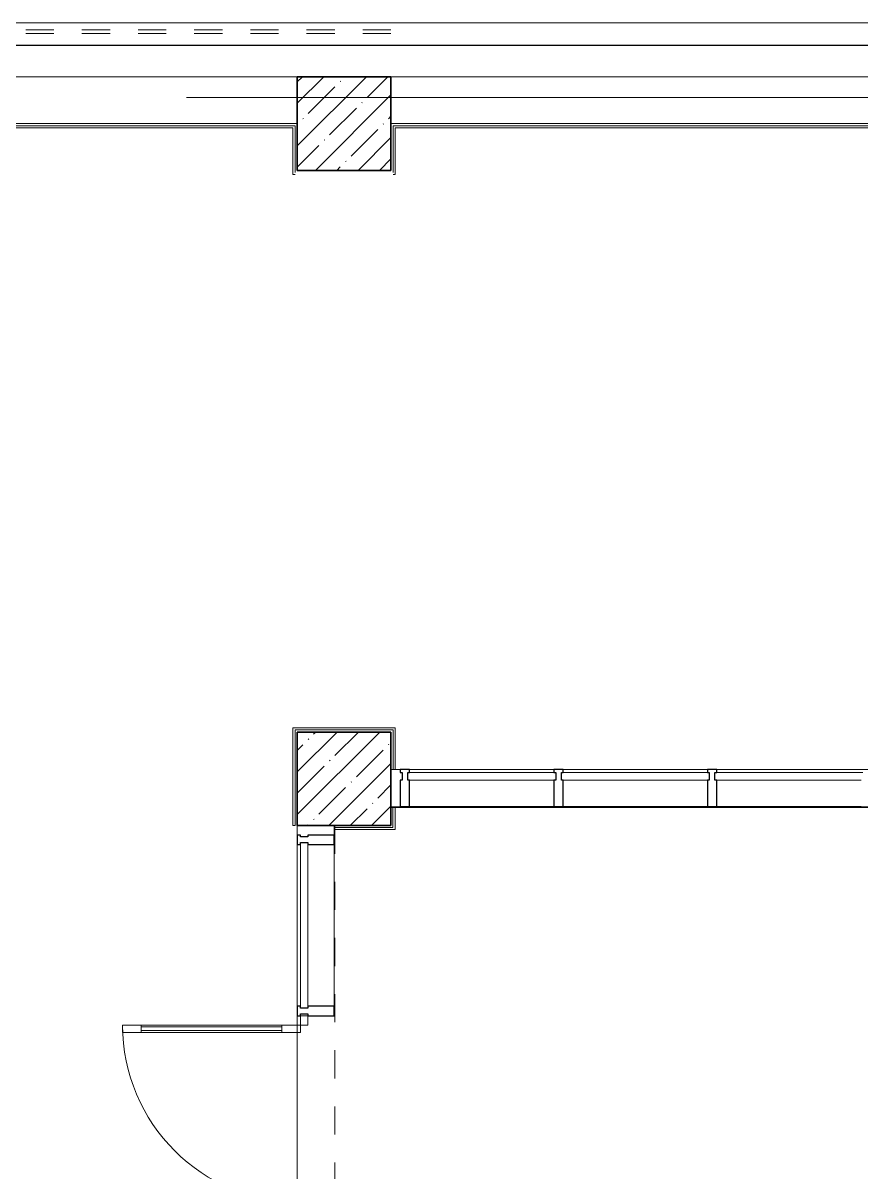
# Model space of a CAD drawing. Header units: millimetres. Extents: x 5993 to 95364, y 94667 to 143522.
# Drawn here: x 42486.1 to 42850.3, y 117507.4 to 118006.9 of the extents above; entities that cross this region are included whole.
import ezdxf

# ---------------------------------------------------------------- set-up
doc = ezdxf.new("R2010")
doc.units = ezdxf.units.MM
doc.linetypes.add('50_200_ШТРИХ_1Т_ш5_п1_п1_', pattern=[1400, 1000, -200, 0, -200])
doc.linetypes.add('Штрих короткий', pattern=[300, 150, -150])
for name, color, linetype, lineweight in [('0-2', 7, 'Continuous', 9), ('S-GRID-____-OTLN-1', 7, '50_200_ШТРИХ_1Т_ш5_п1_п1_', 9), ('Двери', 7, 'Continuous', 9), ('Импосты витража', 7, 'Continuous', 9), ('Импосты витража-1', 7, 'Continuous', 25), ('Несущие колонны', 7, 'Continuous', 9), ('Несущие колонны-1', 7, 'Continuous', 35), ('Окна', 7, 'Continuous', 9), ('Остекление-1', 7, 'Continuous', 9), ('Перекрытия', 7, 'Continuous', 9), ('Перемычка-1', 7, 'Штрих короткий', 9), ('Стены', 7, 'Continuous', 9), ('Элементы узлов', 7, 'Continuous', 9)]:
    doc.layers.add(name, color=color, linetype=linetype, lineweight=lineweight)

# ---------------------------------------------------------------- blocks, each defined once
blk = doc.blocks.new('BSC_Колонна _Прямоугольная - 500х500-V6-АИ2_01_План напольных покрытий и плинтусов 1го этажа _Часть 2_')
at = {"layer": 'Несущие колонны'}
h = blk.add_hatch(dxfattribs=at)
h.set_pattern_fill('FP_12', color=256, style=0, pattern_type=2)
h.set_pattern_definition([(45, (-12200, -45800), (-114.04925, 114.04925), []), (45, (-12085.95, -45800), (-114.04925, 114.04925), [201.613, -40.323, 3.353, -36.97])])
h.paths.add_polyline_path([(-250, -250), (250, -250), (250, 250), (-250, 250)], flags=0)
at = {"layer": 'Несущие колонны-1'}
for p, q in [((250, 250), (-250, 250)), ((-250, 250), (-250, -250)), ((250, -250), (250, 250)), ((-250, -250), (250, -250))]:
    blk.add_line(p, q, dxfattribs=at)
blk = doc.blocks.new('BSC_Колонна _Прямоугольная - 500х500-V79-АИ2_01_План напольных покрытий и плинтусов 1го этажа _Часть 2_')
at = {"layer": 'Несущие колонны'}
h = blk.add_hatch(dxfattribs=at)
h.set_pattern_fill('FP_97', color=256, style=0, pattern_type=2)
h.set_pattern_definition([(45, (-12200, -49300), (-114.04925, 114.04925), []), (45, (-12085.95, -49300), (-114.04925, 114.04925), [201.613, -40.323, 3.353, -36.97])])
h.paths.add_polyline_path([(-250, -250), (250, -250), (250, 250), (-250, 250)], flags=0)
at = {"layer": 'Несущие колонны-1'}
for p, q in [((250, 250), (-250, 250)), ((-250, 250), (-250, -250)), ((250, -250), (250, 250)), ((-250, -250), (250, -250))]:
    blk.add_line(p, q, dxfattribs=at)
blk = doc.blocks.new('Проем_Дверь_Прямоугольный - 4500х2700h_витражные проемы-30146416-АИ2_01_План напольных покрытий и плинтусов 1го этажа _Часть 2_')
at = {"layer": 'Перемычка-1'}
for p, q in [((2250, 115), (-2250, 115)), ((2250, -115), (-2250, -115))]:
    blk.add_line(p, q, dxfattribs=at)
blk = doc.blocks.new('Проем_Дверь_Прямоугольный - 3300х2700h_оконные проемы-27175738-АИ2_01_План напольных покрытий и плинтусов 1го этажа _Часть 2_')
at = {"layer": 'Перемычка-1'}
for p, q in [((1650, 125), (-1650, 125)), ((1650, -125), (-1650, -125))]:
    blk.add_line(p, q, dxfattribs=at)
blk = doc.blocks.new('Дверь_Витражная_СКБ_2Ст2 - ДВН_ДАО_Выход-27108098-АИ2_01_План напольных покрытий и плинтусов 1го этажа _Часть 2_')
at = {"layer": 'Двери'}
for p, q in [((-975, -950), (-975, 0)), ((975, -1000), (975, 0))]:
    blk.add_line(p, q, dxfattribs=at)
for centre, radius, start, end in [((-975, 0), 950, 270, 0), ((975, 0), 1000, 180, 270)]:
    blk.add_arc(centre, radius, start, end, dxfattribs=at)
at = {"layer": 'Элементы узлов'}
for p, q in [((-1025, 40), (-975, 40)), ((-975, 40), (-1025, 40)), ((-975, 0), (-1025, 0)), ((-1025, 0), (-975, 0)), ((-975, 40), (-975, 0)), ((-975, 0), (-975, 40)), ((-935, 0), (-975, 0)), ((-975, -950), (-975, 0)), ((-935, 0), (-975, 0)), ((-975, 0), (-975, -950)), ((-935, -950), (-935, 0)), ((-935, -950), (-935, 0)), ((923, 0), (963, 0)), ((923, -1000), (923, 0)), ((923, 0), (923, -1000)), ((963, 0), (923, 0)), ((963, -1000), (963, 0)), ((963, -1000), (963, 0)), ((1025, 40), (975, 40)), ((975, 40), (975, 0)), ((1025, 40), (975, 40)), ((975, 40), (975, 0)), ((975, 0), (1025, 0)), ((975, 0), (1025, 0)), ((-975, -100), (-935, -100)), ((-965, -850), (-965, -100)), ((-945, -850), (-945, -100)), ((963, -100), (923, -100)), ((933, -900), (933, -100)), ((953, -900), (953, -100)), ((-975, -850), (-935, -850)), ((963, -900), (923, -900)), ((-975, -950), (-935, -950)), ((-975, -950), (-935, -950)), ((963, -1000), (923, -1000)), ((923, -1000), (963, -1000))]:
    blk.add_line(p, q, dxfattribs=at)
blk = doc.blocks.new('Прямоугольный импост - Импост структурный с накладкой - 180мм-26944798-АИ2_01_План напольных покрытий и плинтусов 1го этажа _Часть 2_')
at = {"layer": 'Импосты витража-1'}
for p, q in [((-25, 0), (-25, 17)), ((-25, 17), (25, 17)), ((-15, 0), (-25, 0)), ((-15, -40), (-15, 0)), ((25, 0), (15, 0)), ((15, 0), (15, -40)), ((25, 17), (25, 0)), ((-25, -180), (-25, -40)), ((-25, -40), (-15, -40)), ((15, -40), (25, -40)), ((25, -40), (25, -180)), ((25, -180), (-25, -180))]:
    blk.add_line(p, q, dxfattribs=at)
blk = doc.blocks.new('PNS_Панель прямоугольная2 - Нр_Стекло - 40мм-28950545-АИ2_01_План напольных покрытий и плинтусов 1го этажа _Часть 2_')
at = {"layer": 'Остекление-1'}
for p, q in [((-432.5, 40), (432.5, 40)), ((-442.5, 0), (442.5, 0)), ((432.5, 0), (-432.5, 0))]:
    blk.add_line(p, q, dxfattribs=at)
blk = doc.blocks.new('Прямоугольный импост - Импост структурный с накладкой - 180мм-23210169-АИ2_01_План напольных покрытий и плинтусов 1го этажа _Часть 2_')
at = {"layer": 'Импосты витража'}
for p, q in [((11950, 41570), (11950, 42435)), ((12147, 41570), (12147, 42435))]:
    blk.add_line(p, q, dxfattribs=at)
blk = doc.blocks.new('Прямоугольный импост - Импост структурный с накладкой - 180мм-26943387-АИ2_01_План напольных покрытий и плинтусов 1го этажа _Часть 2_')
at = {"layer": 'Импосты витража-1'}
for p, q in [((-25, 0), (-25, 17)), ((-25, 17), (25, 17)), ((-15, 0), (-25, 0)), ((-15, -40), (-15, 0)), ((25, 0), (15, 0)), ((15, 0), (15, -40)), ((25, 17), (25, 0)), ((-25, -180), (-25, -40)), ((-25, -40), (-15, -40)), ((15, -40), (25, -40)), ((25, -40), (25, -180)), ((25, -180), (-25, -180))]:
    blk.add_line(p, q, dxfattribs=at)
blk = doc.blocks.new('PNS_Панель прямоугольная2 - Нр_Стекло - 40мм-28950543-АИ2_01_План напольных покрытий и плинтусов 1го этажа _Часть 2_')
at = {"layer": 'Остекление-1'}
for p, q in [((-385, 40), (385, 40)), ((-395, 0), (395, 0)), ((385, 0), (-385, 0))]:
    blk.add_line(p, q, dxfattribs=at)
blk = doc.blocks.new('Прямоугольный импост - Импост структурный с накладкой - 180мм-26958217-АИ2_01_План напольных покрытий и плинтусов 1го этажа _Часть 2_')
at = {"layer": 'Импосты витража'}
for p, q in [((13370, 45850), (14140, 45850)), ((13370, 45653), (14140, 45653))]:
    blk.add_line(p, q, dxfattribs=at)
blk = doc.blocks.new('Проем_Дверь_Прямоугольный - 4500х2700h_витражные проемы-30146244-АИ2_01_План напольных покрытий и плинтусов 1го этажа _Часть 2_')
at = {"layer": 'Перемычка-1'}
for p, q in [((2250, 10), (-2250, 10)), ((2250, -10), (-2250, -10))]:
    blk.add_line(p, q, dxfattribs=at)
blk = doc.blocks.new('Отлив_СКБ - Отлив витража_120_НВФ-31885342-АИ2_01_План напольных покрытий и плинтусов 1го этажа _Часть 2_')
at = {"layer": 'Окна'}
for p, q in [((0, 0), (7800, 0)), ((7800, -2), (0, -2)), ((0, -120), (0, -83)), ((0, -120), (7800, -120)), ((7800, -83), (7800, -120))]:
    blk.add_line(p, q, dxfattribs=at)
blk = doc.blocks.new('Проем_Дверь_Прямоугольный - 4250х2800h_витражные проемы-35247270-АИ2_01_План напольных покрытий и плинтусов 1го этажа _Часть 2_')
at = {"layer": 'Перемычка-1'}
for p, q in [((2125, 100), (-2125, 100)), ((2125, -100), (-2125, -100))]:
    blk.add_line(p, q, dxfattribs=at)
blk = doc.blocks.new('Проем_Дверь_Прямоугольный - 5000х2800h_витражные проемы-35296927-АИ2_01_План напольных покрытий и плинтусов 1го этажа _Часть 2_')
at = {"layer": 'Перемычка-1'}
for p, q in [((2500, 100), (-2500, 100)), ((2500, -100), (-2500, -100))]:
    blk.add_line(p, q, dxfattribs=at)

msp = doc.modelspace()

# ---------------------------------------------------------------- linework, layer by layer
at = {"layer": 'S-GRID-____-OTLN-1', "color": 251, "ltscale": 0.6, "true_color": 0x636466}
msp.add_line((43997.34, 117974.53), (41443.97, 117974.53), dxfattribs=at)
at = {"layer": 'Перекрытия'}
for p, q in [((42646.04, 117682.36), (42647.02, 117682.36)), ((42647.92, 117682.36), (42650.11, 117682.36)), ((42646.94, 117665.82), (42646.04, 117665.82)), ((43000.11, 117665.82), (42647.84, 117665.82)), ((42605.35, 117653.87), (42605.35, 117657.94)), ((42621.38, 117657.94), (42621.38, 117657.12)), ((42621.38, 117656.23), (42621.38, 117653.87)), ((42605.35, 117408.46), (42605.35, 117575.32)), ((42609.99, 117575.32), (42606.73, 117575.32))]:
    msp.add_line(p, q, dxfattribs=at)
at = {"layer": 'Стены'}
for p, q in [((42605.35, 117983.52), (42279.76, 117983.52)), ((42279.76, 117983.52), (42605.35, 117983.52)), ((42914.65, 117983.52), (42646.04, 117983.52)), ((42646.04, 117983.52), (42914.65, 117983.52)), ((42605.35, 117963.17), (42279.76, 117963.17)), ((42914.65, 117963.17), (42646.04, 117963.17)), ((42280.74, 117962.19), (42604.37, 117962.19)), ((42603.47, 117961.3), (42281.64, 117961.3)), ((42603.47, 117940.95), (42603.47, 117961.3)), ((42604.37, 117962.19), (42604.37, 117941.85)), ((42647.02, 117941.85), (42647.02, 117962.19)), ((42647.02, 117962.19), (42943.14, 117962.19)), ((42647.92, 117961.3), (42647.92, 117940.95)), ((42942.24, 117961.3), (42647.92, 117961.3)), ((42603.47, 117940.95), (42604.37, 117940.95)), ((42647.02, 117940.95), (42647.92, 117940.95)), ((42603.47, 117657.94), (42603.47, 117700.51)), ((42603.47, 117700.51), (42647.92, 117700.51)), ((42604.37, 117699.61), (42604.37, 117657.94)), ((42647.02, 117699.61), (42604.37, 117699.61)), ((42647.02, 117682.36), (42647.02, 117699.61)), ((42647.92, 117700.51), (42647.92, 117682.36)), ((42647.92, 117682.36), (42647.02, 117682.36)), ((42646.94, 117657.12), (42646.94, 117665.82)), ((42646.94, 117665.82), (42647.84, 117665.82)), ((42647.84, 117665.82), (42647.84, 117656.23)), ((42604.37, 117657.94), (42603.47, 117657.94)), ((42621.38, 117657.12), (42646.94, 117657.12)), ((42621.38, 117657.12), (42621.38, 117656.23)), ((42647.84, 117656.23), (42621.38, 117656.23))]:
    msp.add_line(p, q, dxfattribs=at)

# ---------------------------------------------------------------- block references
at = {"layer": '0-2', "xscale": 0.08139549610658335, "yscale": 0.08139549610658335, "zscale": 0.08139549610658335}
for name, p, rotation in [('Отлив_СКБ - Отлив витража_120_НВФ-31885342-АИ2_01_План напольных покрытий и плинтусов 1го этажа _Часть 2_', (42914.65, 117997.11), 180), ('Проем_Дверь_Прямоугольный - 4250х2800h_витражные проемы-35247270-АИ2_01_План напольных покрытий и плинтусов 1го этажа _Часть 2_', (42819.01, 117674.22), 180), ('PNS_Панель прямоугольная2 - Нр_Стекло - 40мм-28950543-АИ2_01_План напольных покрытий и плинтусов 1го этажа _Часть 2_', (42685.52, 117680.97), 180), ('PNS_Панель прямоугольная2 - Нр_Стекло - 40мм-28950543-АИ2_01_План напольных покрытий и плинтусов 1го этажа _Часть 2_', (42752.27, 117680.97), 180), ('PNS_Панель прямоугольная2 - Нр_Стекло - 40мм-28950543-АИ2_01_План напольных покрытий и плинтусов 1го этажа _Часть 2_', (42819.01, 117680.97), 180), ('Проем_Дверь_Прямоугольный - 5000х2800h_витражные проемы-35296927-АИ2_01_План напольных покрытий и плинтусов 1го этажа _Часть 2_', (42613.49, 117454.45), 89.99999999999993), ('PNS_Панель прямоугольная2 - Нр_Стекло - 40мм-28950545-АИ2_01_План напольных покрытий и плинтусов 1го этажа _Часть 2_', (42606.73, 117614.59), 269.9999999999994), ('Дверь_Витражная_СКБ_2Ст2 - ДВН_ДАО_Выход-27108098-АИ2_01_План напольных покрытий и плинтусов 1го этажа _Часть 2_', (42606.73, 117491.89), 269.9999999999994)]:
    msp.add_blockref(name, p, dxfattribs=dict(at, rotation=rotation))
for name, p in [('Проем_Дверь_Прямоугольный - 4500х2700h_витражные проемы-30146244-АИ2_01_План напольных покрытий и плинтусов 1го этажа _Часть 2_', (42462.9, 118003.05)), ('Проем_Дверь_Прямоугольный - 4500х2700h_витражные проемы-30146416-АИ2_01_План напольных покрытий и плинтусов 1го этажа _Часть 2_', (42462.9, 117992.88)), ('BSC_Колонна _Прямоугольная - 500х500-V79-АИ2_01_План напольных покрытий и плинтусов 1го этажа _Часть 2_', (42625.7, 117963.17)), ('Проем_Дверь_Прямоугольный - 3300х2700h_оконные проемы-27175738-АИ2_01_План напольных покрытий и плинтусов 1го этажа _Часть 2_', (42780.35, 117973.35)), ('BSC_Колонна _Прямоугольная - 500х500-V6-АИ2_01_План напольных покрытий и плинтусов 1го этажа _Часть 2_', (42625.7, 117678.29)), ('Прямоугольный импост - Импост структурный с накладкой - 180мм-26958217-АИ2_01_План напольных покрытий и плинтусов 1го этажа _Часть 2_', (41565.93, 113950.37)), ('Прямоугольный импост - Импост структурный с накладкой - 180мм-26958217-АИ2_01_План напольных покрытий и плинтусов 1го этажа _Часть 2_', (41632.67, 113950.37)), ('Прямоугольный импост - Импост структурный с накладкой - 180мм-26958217-АИ2_01_План напольных покрытий и плинтусов 1го этажа _Часть 2_', (41699.41, 113950.37)), ('Прямоугольный импост - Импост структурный с накладкой - 180мм-23210169-АИ2_01_План напольных покрытий и плинтусов 1го этажа _Часть 2_', (41632.67, 114195.78))]:
    msp.add_blockref(name, p, dxfattribs=at)
at = {"layer": '0-2', "extrusion": (0, 0, -1), "xscale": 0.08139549610658335, "yscale": 0.08139549610658335, "zscale": 0.08139549610658335}
for p in [(-42652.15, 117680.97), (-42718.89, 117680.97), (-42785.64, 117680.97)]:
    msp.add_blockref('Прямоугольный импост - Импост структурный с накладкой - 180мм-26943387-АИ2_01_План напольных покрытий и плинтусов 1го этажа _Часть 2_', p, dxfattribs=at)
at = {"layer": '0-2', "extrusion": (0, 0, -1), "xscale": 0.08139549610658335, "yscale": 0.08139549610658335, "zscale": 0.08139549610658335, "rotation": 270.0000000000007}
for name, p in [('Прямоугольный импост - Импост структурный с накладкой - 180мм-26943387-АИ2_01_План напольных покрытий и плинтусов 1го этажа _Часть 2_', (-42606.73, 117651.83)), ('Прямоугольный импост - Импост структурный с накладкой - 180мм-26944798-АИ2_01_План напольных покрытий и плинтусов 1го этажа _Часть 2_', (-42606.73, 117577.36))]:
    msp.add_blockref(name, p, dxfattribs=at)

doc.saveas('drawing.dxf')
